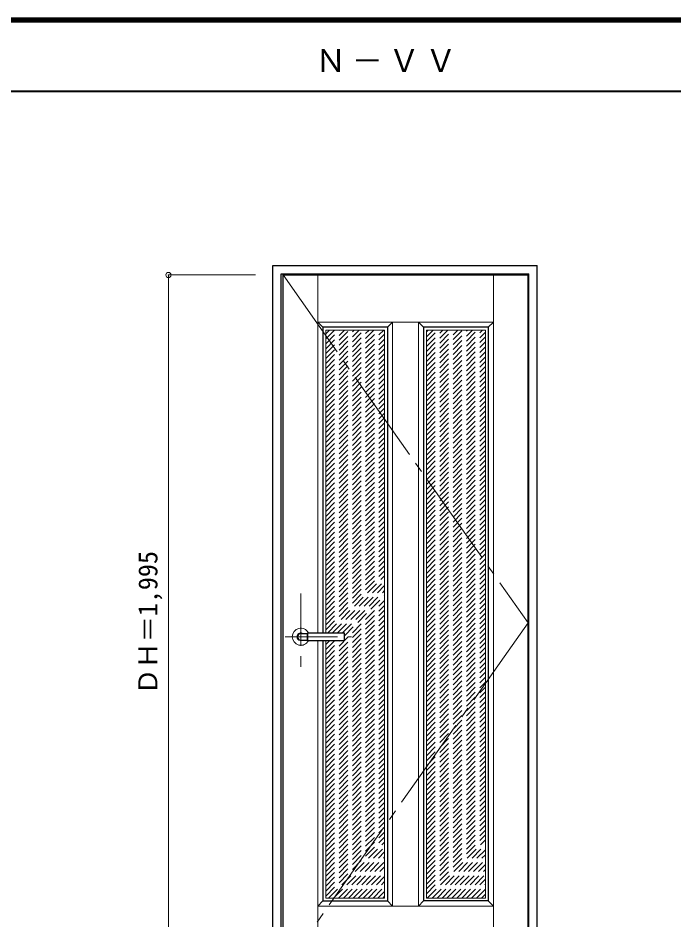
# Model space of a CAD drawing. Units: millimetres, scale not verified. Extents: x -6000 to 5700, y -4307 to 4175.
# Drawn here: x -966 to 917, y 1588 to 4175 of the extents above; entities that cross this region are included whole.
import ezdxf
from ezdxf.enums import TextEntityAlignment as Align

# ---------------------------------------------------------------- set-up
doc = ezdxf.new("R2010")
doc.units = ezdxf.units.MM
doc.header["$LTSCALE"] = 30
doc.header["$PDMODE"] = 32
doc.header["$PDSIZE"] = 15
for name, pattern in [('CHAIN1', [8, 5, -1, 1, -1]), ('CHAIN2', [12, 9, -1, 1, -1]), ('DASHED1', [1.8, 1.2, -0.6])]:
    doc.linetypes.add(name, pattern=pattern)
for name, color, linetype, lineweight in [('0-1_通り芯', 4, 'CHAIN1', 9), ('0-2_扉', 3, 'Continuous', 25), ('0-3_仕上げ', 7, 'Continuous', 18), ('0-4_枠', 3, 'Continuous', 25), ('0-5_レバー', 3, 'Continuous', 25), ('0-7', 7, 'CHAIN2', 18), ('0-B_寸法', 7, 'Continuous', 9), ('0-C_ハッチ', 4, 'DASHED1', 9), ('F-1_枠', 6, 'Continuous', 40)]:
    doc.layers.add(name, color=color, linetype=linetype, lineweight=lineweight)
doc.layers.add('0-A_文字', color=7, linetype='Continuous')
doc.styles.add('ＭＳ ゴシック', font='')
doc.styles.get('ＭＳ ゴシック').set_extended_font_data('MS Gothic')

msp = doc.modelspace()

# ---------------------------------------------------------------- linework, layer by layer
at = {"layer": '0-1_通り芯'}
for p, q in [((-154.2, 2524.5), (-154.2, 2314.5)), ((-199.2, 2400.5), (-9.2, 2400.5))]:
    msp.add_line(p, q, dxfattribs=at)
at = {"layer": '0-2_扉'}
for p, q in [((-205.2, 3438), (497.8, 3438)), ((-205.2, 1443), (-205.2, 3438)), ((497.8, 1443), (497.8, 3438))]:
    msp.add_line(p, q, dxfattribs=at)
at = {"layer": '0-3_仕上げ'}
for p, q in [((-105.7, 2412), (-105.7, 3438)), ((398.3, 1443), (398.3, 3438)), ((-105.7, 3303), (-90.7, 3288)), ((398.3, 3303), (-105.7, 3303)), ((109.3, 3303), (94.3, 3288)), ((109.3, 3303), (109.3, 1628)), ((183.3, 3303), (198.3, 3288)), ((183.3, 3303), (183.3, 1628)), ((398.3, 3303), (383.3, 3288)), ((-105.7, 1443), (-105.7, 2389)), ((-90.7, 1643), (-105.7, 1628)), ((94.3, 1643), (109.3, 1628)), ((198.3, 1643), (183.3, 1628)), ((383.3, 1643), (398.3, 1628)), ((398.3, 1628), (-105.7, 1628))]:
    msp.add_line(p, q, dxfattribs=at)
at = {"layer": '0-3_仕上げ', "color": 3, "lineweight": 25}
for p, q in [((94.3, 3288), (-90.7, 3288)), ((-90.7, 3288), (-90.7, 2412)), ((94.3, 3288), (94.3, 1643)), ((383.3, 3288), (198.3, 3288)), ((198.3, 3288), (198.3, 1643)), ((383.3, 3288), (383.3, 1643)), ((-90.7, 2389), (-90.7, 1643)), ((-90.7, 1643), (94.3, 1643)), ((383.3, 1643), (198.3, 1643))]:
    msp.add_line(p, q, dxfattribs=at)
at = {"layer": '0-3_仕上げ', "color": 4, "lineweight": 9}
for p, q in [((86.3, 3280), (-82.7, 3280)), ((-82.7, 3280), (-82.7, 2412)), ((86.3, 3280), (86.3, 1651)), ((375.3, 3280), (206.3, 3280)), ((206.3, 3280), (206.3, 1651)), ((375.3, 3280), (375.3, 1651)), ((-82.7, 2389), (-82.7, 1651)), ((-82.7, 1651), (86.3, 1651)), ((375.3, 1651), (206.3, 1651))]:
    msp.add_line(p, q, dxfattribs=at)
at = {"layer": '0-4_枠'}
for p, q in [((-234.2, 3465), (523.8, 3465)), ((-234.2, 1418), (-234.2, 3465)), ((-210.2, 3441), (499.8, 3441)), ((-210.2, 1418), (-210.2, 3441)), ((499.8, 1418), (499.8, 3441)), ((523.8, 1418), (523.8, 3465))]:
    msp.add_line(p, q, dxfattribs=at)
at = {"layer": '0-5_レバー'}
for p, q in [((-154.2, 2410), (-135.2, 2410)), ((-135.2, 2411), (-134.2, 2412)), ((-135.2, 2390), (-135.2, 2411)), ((-134.2, 2412), (-30.2, 2412)), ((-29.2, 2411), (-30.2, 2412)), ((-29.2, 2390), (-29.2, 2411)), ((-154.2, 2391), (-135.2, 2391)), ((-135.2, 2390), (-134.2, 2389)), ((-30.2, 2389), (-134.2, 2389)), ((-29.2, 2390), (-30.2, 2389))]:
    msp.add_line(p, q, dxfattribs=at)
at = {"layer": '0-5_レバー', "color": 4, "lineweight": 9}
for p, q in [((-134.2, 2389), (-134.2, 2412)), ((-30.2, 2412), (-30.2, 2389))]:
    msp.add_line(p, q, dxfattribs=at)
for radius, start, end in [(24.55, 27.93255, 332.06745), (11, 59.72736, 300.27264)]:
    msp.add_arc((-154.2, 2400.5), radius, start, end, dxfattribs=at)
at = {"layer": '0-5_レバー'}
msp.add_arc((-154.2, 2400.5), 9.5, 90, 270, dxfattribs=at)
at = {"layer": '0-7'}
for p, q in [((-205.2, 3438), (497.8, 2440.5)), ((497.8, 2440.5), (-205.2, 1443))]:
    msp.add_line(p, q, dxfattribs=at)
at = {"layer": '0-B_寸法', "color": 4}
for q in [(-284.2, 3438), (-534.2, 1443)]:
    msp.add_line((-534.2, 3438), q, dxfattribs=at)
at = {"layer": '0-B_寸法'}
msp.add_point((-534.2, 3438), dxfattribs=at)
at = {"layer": '0-C_ハッチ'}
for p, q in [((-82.7, 3268.99), (-71.69, 3280)), ((-82.7, 3113.42), (83.88, 3280)), ((-82.7, 3127.57), (69.73, 3280)), ((-82.7, 3141.71), (55.59, 3280)), ((-82.7, 3155.85), (41.45, 3280)), ((-82.7, 3169.99), (27.31, 3280)), ((-82.7, 3184.13), (13.17, 3280)), ((-82.7, 3198.28), (-0.98, 3280)), ((-82.7, 3212.42), (-15.12, 3280)), ((-82.7, 3226.56), (-29.26, 3280)), ((-82.7, 3240.7), (-43.4, 3280)), ((-82.7, 3254.84), (-57.54, 3280)), ((-82.7, 3099.28), (86.3, 3268.28)), ((206.3, 3275.14), (211.16, 3280)), ((206.3, 3119.58), (366.72, 3280)), ((206.3, 3133.72), (352.58, 3280)), ((206.3, 3147.86), (338.44, 3280)), ((206.3, 3162.01), (324.29, 3280)), ((206.3, 3176.15), (310.15, 3280)), ((206.3, 3190.29), (296.01, 3280)), ((206.3, 3204.43), (281.87, 3280)), ((206.3, 3218.58), (267.72, 3280)), ((206.3, 3232.72), (253.58, 3280)), ((206.3, 3246.86), (239.44, 3280)), ((206.3, 3261), (225.3, 3280)), ((206.3, 3105.44), (375.3, 3274.44)), ((206.3, 3091.3), (375.3, 3260.3)), ((-82.7, 3085.14), (86.3, 3254.14)), ((-82.7, 3071), (86.3, 3240)), ((206.3, 3077.15), (375.3, 3246.15)), ((-82.7, 3056.85), (86.3, 3225.85)), ((-82.7, 3042.71), (86.3, 3211.71)), ((206.3, 3063.01), (375.3, 3232.01)), ((206.3, 3048.87), (375.3, 3217.87)), ((-82.7, 3028.57), (86.3, 3197.57)), ((-82.7, 3014.43), (86.3, 3183.43)), ((206.3, 3034.73), (375.3, 3203.73)), ((206.3, 3020.59), (375.3, 3189.59)), ((-82.7, 3000.29), (86.3, 3169.29)), ((206.3, 3006.44), (375.3, 3175.44)), ((206.3, 2992.3), (375.3, 3161.3)), ((-82.7, 2986.14), (86.3, 3155.14)), ((-82.7, 2972), (86.3, 3141)), ((206.3, 2978.16), (375.3, 3147.16)), ((206.3, 2964.02), (375.3, 3133.02)), ((-82.7, 2957.86), (86.3, 3126.86)), ((-82.7, 2943.72), (86.3, 3112.72)), ((206.3, 2949.87), (375.3, 3118.87)), ((206.3, 2935.73), (375.3, 3104.73)), ((-82.7, 2929.58), (86.3, 3098.58)), ((-82.7, 2915.43), (86.3, 3084.43)), ((206.3, 2921.59), (375.3, 3090.59)), ((-82.7, 2901.29), (86.3, 3070.29)), ((-82.7, 2887.15), (86.3, 3056.15)), ((206.3, 2907.45), (375.3, 3076.45)), ((206.3, 2893.31), (375.3, 3062.31)), ((-82.7, 2873.01), (86.3, 3042.01)), ((-82.7, 2858.86), (86.3, 3027.86)), ((206.3, 2879.16), (375.3, 3048.16)), ((206.3, 2865.02), (375.3, 3034.02)), ((-82.7, 2844.72), (86.3, 3013.72)), ((206.3, 2850.88), (375.3, 3019.88)), ((206.3, 2836.74), (375.3, 3005.74)), ((-82.7, 2830.58), (86.3, 2999.58)), ((-82.7, 2816.44), (86.3, 2985.44)), ((206.3, 2822.6), (375.3, 2991.6)), ((206.3, 2808.45), (375.3, 2977.45)), ((-82.7, 2802.3), (86.3, 2971.3)), ((-82.7, 2788.15), (86.3, 2957.15)), ((206.3, 2794.31), (375.3, 2963.31)), ((206.3, 2780.17), (375.3, 2949.17)), ((-82.7, 2774.01), (86.3, 2943.01)), ((-82.7, 2759.87), (86.3, 2928.87)), ((206.3, 2766.03), (375.3, 2935.03)), ((-82.7, 2745.73), (86.3, 2914.73)), ((-82.7, 2731.59), (86.3, 2900.59)), ((206.3, 2751.88), (375.3, 2920.88)), ((206.3, 2737.74), (375.3, 2906.74)), ((-82.7, 2717.44), (86.3, 2886.44)), ((-82.7, 2703.3), (86.3, 2872.3)), ((206.3, 2723.6), (375.3, 2892.6)), ((206.3, 2709.46), (375.3, 2878.46)), ((-82.7, 2689.16), (86.3, 2858.16)), ((206.3, 2695.32), (375.3, 2864.32)), ((206.3, 2681.17), (375.3, 2850.17)), ((-82.7, 2675.02), (86.3, 2844.02)), ((-82.7, 2660.87), (86.3, 2829.87)), ((206.3, 2667.03), (375.3, 2836.03)), ((206.3, 2652.89), (375.3, 2821.89)), ((-82.7, 2646.73), (86.3, 2815.73)), ((-82.7, 2632.59), (86.3, 2801.59)), ((206.3, 2638.75), (375.3, 2807.75)), ((-82.7, 2618.45), (86.3, 2787.45)), ((-82.7, 2604.31), (86.3, 2773.31)), ((206.3, 2624.61), (375.3, 2793.61)), ((206.3, 2610.46), (375.3, 2779.46)), ((-82.7, 2590.16), (86.3, 2759.16)), ((-82.7, 2576.02), (86.3, 2745.02)), ((206.3, 2596.32), (375.3, 2765.32)), ((206.3, 2582.18), (375.3, 2751.18)), ((-82.7, 2561.88), (86.3, 2730.88)), ((-82.7, 2547.74), (86.3, 2716.74)), ((206.3, 2568.04), (375.3, 2737.04)), ((206.3, 2553.9), (375.3, 2722.9)), ((-82.7, 2533.6), (86.3, 2702.6)), ((206.3, 2539.75), (375.3, 2708.75)), ((206.3, 2525.61), (375.3, 2694.61)), ((-82.7, 2519.45), (86.3, 2688.45)), ((-82.7, 2505.31), (86.3, 2674.31)), ((206.3, 2511.47), (375.3, 2680.47)), ((206.3, 2497.33), (375.3, 2666.33)), ((-82.7, 2491.17), (86.3, 2660.17)), ((-82.7, 2477.03), (86.3, 2646.03)), ((206.3, 2483.18), (375.3, 2652.18)), ((-82.7, 2462.88), (86.3, 2631.88)), ((-82.7, 2448.74), (86.3, 2617.74)), ((206.3, 2469.04), (375.3, 2638.04)), ((206.3, 2454.9), (375.3, 2623.9)), ((-82.7, 2434.6), (86.3, 2603.6)), ((-82.7, 2420.46), (86.3, 2589.46)), ((206.3, 2440.76), (375.3, 2609.76)), ((206.3, 2426.62), (375.3, 2595.62)), ((-77.02, 2412), (86.3, 2575.32)), ((-62.87, 2412), (86.3, 2561.17)), ((206.3, 2412.47), (375.3, 2581.47)), ((206.3, 2398.33), (375.3, 2567.33)), ((-48.73, 2412), (86.3, 2547.03)), ((206.3, 2384.19), (375.3, 2553.19)), ((206.3, 2370.05), (375.3, 2539.05)), ((-34.59, 2412), (86.3, 2532.89)), ((-29.2, 2403.25), (86.3, 2518.75)), ((206.3, 2355.91), (375.3, 2524.91)), ((206.3, 2341.76), (375.3, 2510.76)), ((-82.7, 2335.61), (86.3, 2504.61)), ((-82.7, 2321.46), (86.3, 2490.46)), ((206.3, 2327.62), (375.3, 2496.62)), ((-82.7, 2307.32), (86.3, 2476.32)), ((-82.7, 2293.18), (86.3, 2462.18)), ((206.3, 2313.48), (375.3, 2482.48)), ((206.3, 2299.34), (375.3, 2468.34)), ((-82.7, 2279.04), (86.3, 2448.04)), ((-82.7, 2264.9), (86.3, 2433.9)), ((206.3, 2285.19), (375.3, 2454.19)), ((206.3, 2271.05), (375.3, 2440.05)), ((-82.7, 2250.75), (86.3, 2419.75)), ((206.3, 2256.91), (375.3, 2425.91)), ((206.3, 2242.77), (375.3, 2411.77)), ((-82.7, 2236.61), (86.3, 2405.61)), ((-82.7, 2222.47), (86.3, 2391.47)), ((-82.7, 2363.89), (-57.59, 2389)), ((-82.7, 2378.03), (-71.73, 2389)), ((-82.7, 2349.75), (-43.45, 2389)), ((206.3, 2228.63), (375.3, 2397.63)), ((206.3, 2214.48), (375.3, 2383.48)), ((-82.7, 2208.33), (86.3, 2377.33)), ((-82.7, 2194.18), (86.3, 2363.18)), ((206.3, 2200.34), (375.3, 2369.34)), ((206.3, 2186.2), (375.3, 2355.2)), ((-82.7, 2180.04), (86.3, 2349.04)), ((-82.7, 2165.9), (86.3, 2334.9)), ((206.3, 2172.06), (375.3, 2341.06)), ((-82.7, 2151.76), (86.3, 2320.76)), ((-82.7, 2137.62), (86.3, 2306.62)), ((206.3, 2157.92), (375.3, 2326.92)), ((206.3, 2143.77), (375.3, 2312.77)), ((-82.7, 2123.47), (86.3, 2292.47)), ((-82.7, 2109.33), (86.3, 2278.33)), ((206.3, 2129.63), (375.3, 2298.63)), ((206.3, 2115.49), (375.3, 2284.49)), ((-82.7, 2095.19), (86.3, 2264.19)), ((206.3, 2101.35), (375.3, 2270.35)), ((206.3, 2087.2), (375.3, 2256.2)), ((-82.7, 2081.05), (86.3, 2250.05)), ((-82.7, 2066.91), (86.3, 2235.91)), ((206.3, 2073.06), (375.3, 2242.06)), ((206.3, 2058.92), (375.3, 2227.92)), ((-82.7, 2052.76), (86.3, 2221.76)), ((-82.7, 2038.62), (86.3, 2207.62)), ((206.3, 2044.78), (375.3, 2213.78)), ((206.3, 2030.64), (375.3, 2199.64)), ((-82.7, 2024.48), (86.3, 2193.48)), ((-82.7, 2010.34), (86.3, 2179.34)), ((206.3, 2016.49), (375.3, 2185.49)), ((-82.7, 1996.19), (86.3, 2165.19)), ((-82.7, 1982.05), (86.3, 2151.05)), ((206.3, 2002.35), (375.3, 2171.35)), ((206.3, 1988.21), (375.3, 2157.21)), ((-82.7, 1967.91), (86.3, 2136.91)), ((-82.7, 1953.77), (86.3, 2122.77)), ((206.3, 1974.07), (375.3, 2143.07)), ((206.3, 1959.93), (375.3, 2128.93)), ((-82.7, 1939.63), (86.3, 2108.63)), ((206.3, 1945.78), (375.3, 2114.78)), ((206.3, 1931.64), (375.3, 2100.64)), ((-82.7, 1925.48), (86.3, 2094.48)), ((-82.7, 1911.34), (86.3, 2080.34)), ((206.3, 1917.5), (375.3, 2086.5)), ((206.3, 1903.36), (375.3, 2072.36)), ((-82.7, 1897.2), (86.3, 2066.2)), ((-82.7, 1883.06), (86.3, 2052.06)), ((206.3, 1889.21), (375.3, 2058.21)), ((206.3, 1875.07), (375.3, 2044.07)), ((-82.7, 1868.92), (86.3, 2037.92)), ((-82.7, 1854.77), (86.3, 2023.77)), ((206.3, 1860.93), (375.3, 2029.93)), ((-82.7, 1840.63), (86.3, 2009.63)), ((-82.7, 1826.49), (86.3, 1995.49)), ((206.3, 1846.79), (375.3, 2015.79)), ((206.3, 1832.65), (375.3, 2001.65)), ((-82.7, 1812.35), (86.3, 1981.35)), ((-82.7, 1798.2), (86.3, 1967.2)), ((206.3, 1818.5), (375.3, 1987.5)), ((206.3, 1804.36), (375.3, 1973.36)), ((-82.7, 1784.06), (86.3, 1953.06)), ((206.3, 1790.22), (375.3, 1959.22)), ((206.3, 1776.08), (375.3, 1945.08)), ((-82.7, 1769.92), (86.3, 1938.92)), ((-82.7, 1755.78), (86.3, 1924.78)), ((206.3, 1761.94), (375.3, 1930.94)), ((206.3, 1747.79), (375.3, 1916.79)), ((-82.7, 1741.64), (86.3, 1910.64)), ((-82.7, 1727.49), (86.3, 1896.49)), ((206.3, 1733.65), (375.3, 1902.65)), ((206.3, 1719.51), (375.3, 1888.51)), ((-82.7, 1713.35), (86.3, 1882.35)), ((-82.7, 1699.21), (86.3, 1868.21)), ((206.3, 1705.37), (375.3, 1874.37)), ((-82.7, 1685.07), (86.3, 1854.07)), ((-82.7, 1670.93), (86.3, 1839.93)), ((206.3, 1691.22), (375.3, 1860.22)), ((206.3, 1677.08), (375.3, 1846.08)), ((-82.7, 1656.78), (86.3, 1825.78)), ((-74.34, 1651), (86.3, 1811.64)), ((206.3, 1662.94), (375.3, 1831.94)), ((208.5, 1651), (375.3, 1817.8)), ((-60.2, 1651), (86.3, 1797.5)), ((222.64, 1651), (375.3, 1803.66)), ((236.79, 1651), (375.3, 1789.51)), ((-46.06, 1651), (86.3, 1783.36)), ((-31.91, 1651), (86.3, 1769.21)), ((250.93, 1651), (375.3, 1775.37)), ((265.07, 1651), (375.3, 1761.23)), ((-17.77, 1651), (86.3, 1755.07)), ((-3.63, 1651), (86.3, 1740.93)), ((279.21, 1651), (375.3, 1747.09)), ((10.51, 1651), (86.3, 1726.79)), ((24.65, 1651), (86.3, 1712.65)), ((293.35, 1651), (375.3, 1732.95)), ((307.5, 1651), (375.3, 1718.8)), ((38.8, 1651), (86.3, 1698.5)), ((52.94, 1651), (86.3, 1684.36)), ((321.64, 1651), (375.3, 1704.66)), ((335.78, 1651), (375.3, 1690.52)), ((67.08, 1651), (86.3, 1670.22)), ((81.22, 1651), (86.3, 1656.08)), ((349.92, 1651), (375.3, 1676.38)), ((364.07, 1651), (375.3, 1662.23))]:
    msp.add_line(p, q, dxfattribs=at)
at = {"layer": 'F-1_枠'}
for p, q in [((-6000, 4175), (5700, 4175)), ((-6000, 4170), (5700, 4170)), ((-6000, 4165), (5700, 4165)), ((-6000, 3965), (5700, 3965))]:
    msp.add_line(p, q, dxfattribs=at)

# ---------------------------------------------------------------- texts
at = {"layer": '0-A_文字', "insert": (-113.5, 4020), "char_height": 65.98, "attachment_point": 7, "style": 'ＭＳ ゴシック'}
msp.add_mtext('\\T1.17;Ｎ－ＶＶ', dxfattribs=at)
at = {"layer": '0-B_寸法', "style": 'ＭＳ ゴシック'}
msp.add_text('ＤＨ＝1,995', height=54.99, rotation=90, dxfattribs=at).set_placement((-549.2, 2234.25), align=Align.BOTTOM_LEFT)

doc.saveas('drawing.dxf')
